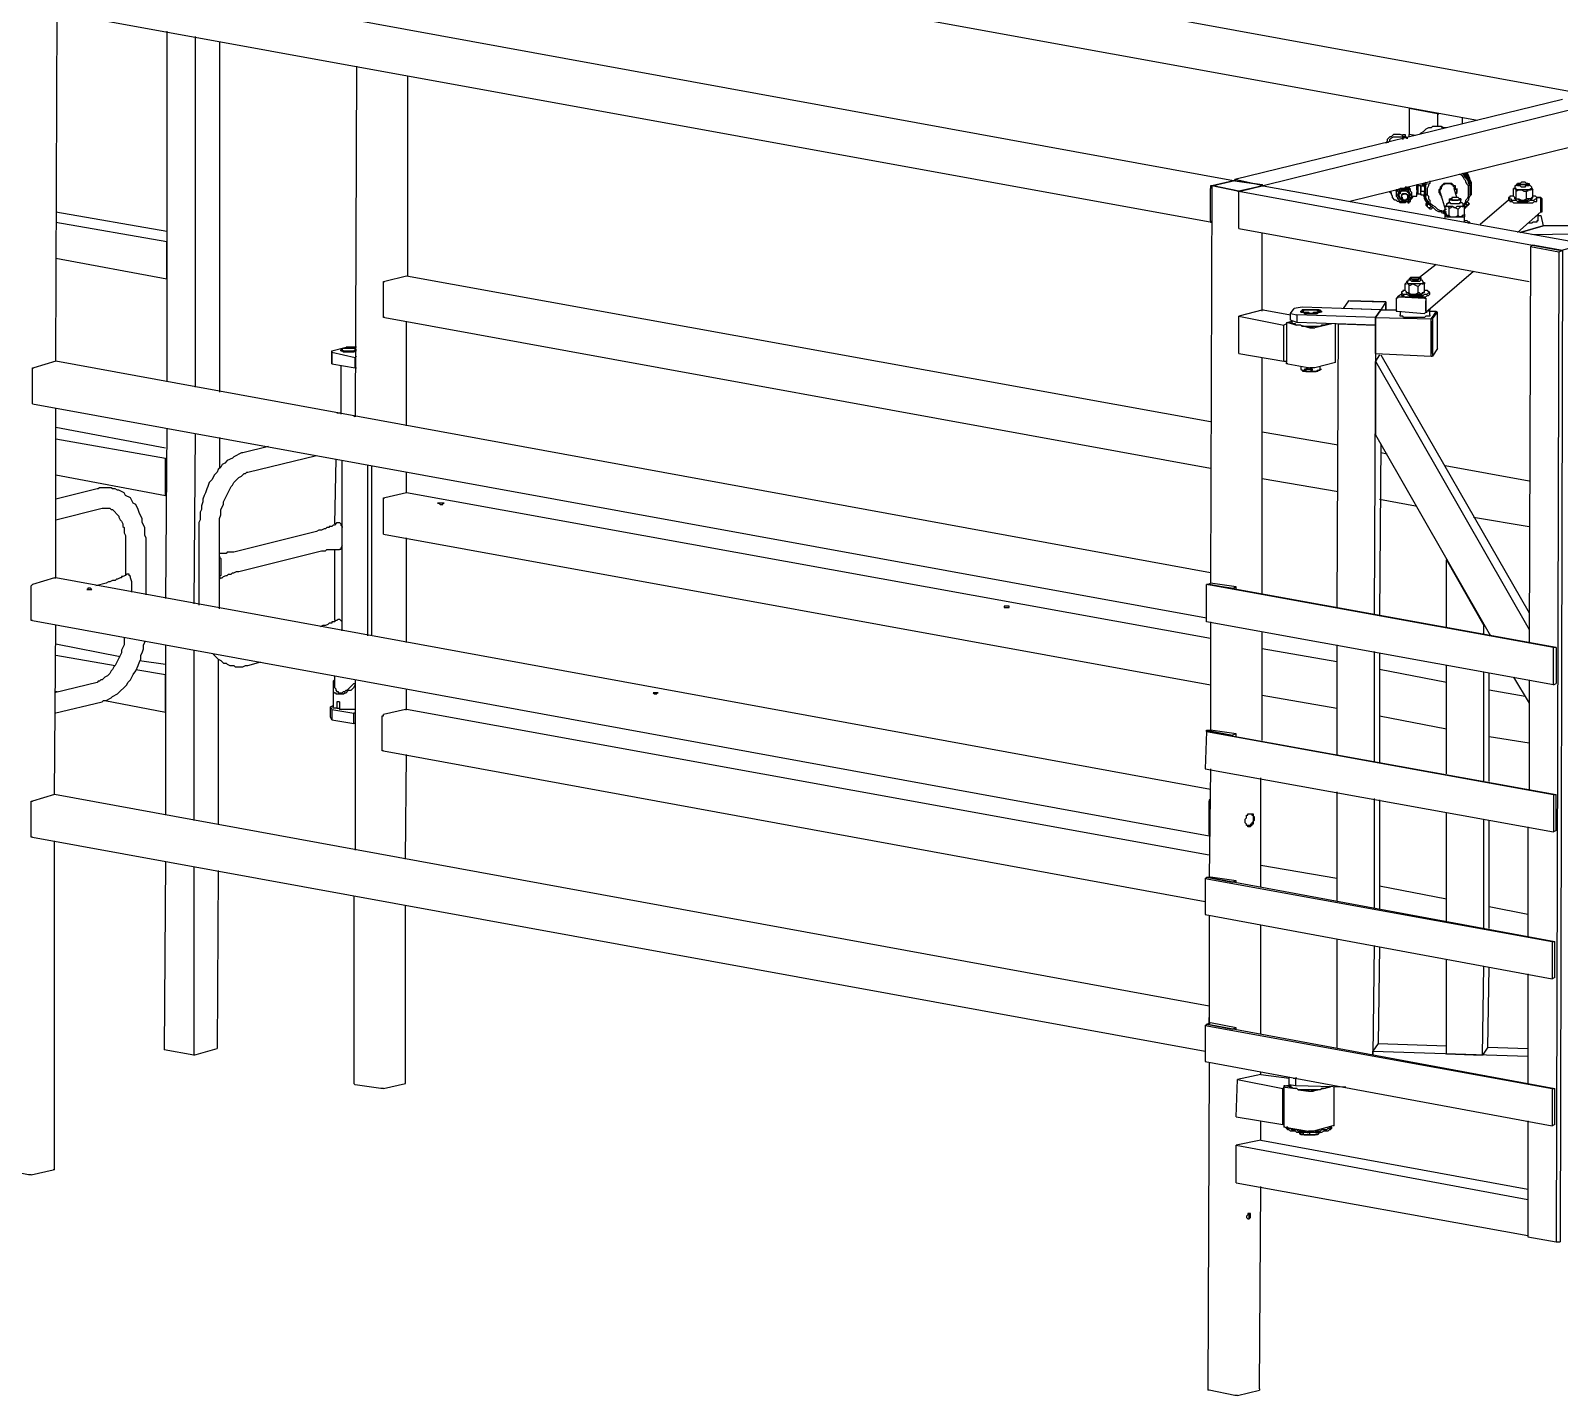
# Model space of a CAD drawing. Extents: x 41 to 1544, y 35 to 1189.
# Drawn here: x 344.3 to 628.7, y 789.4 to 1043.4 of the extents above; entities that cross this region are included whole.
import ezdxf

# ---------------------------------------------------------------- set-up
doc = ezdxf.new("R2010")
doc.units = 0
doc.layers.add('2345-64C-02_Sort_layout', color=7, linetype='CONTINUOUS')

msp = doc.modelspace()

# ---------------------------------------------------------------- linework, layer by layer
at = {"layer": '2345-64C-02_Sort_layout', "color": 7}
for points in [[(633.6, 1031.52), (414.48, 1071.6)], [(410.4, 1063.6801), (613.44, 1026.72)], [(568.08, 1015.44), (349.2, 1055.52)], [(344.88, 1047.6), (564, 1007.76)], [(348.96, 981.84), (349.2, 1046.88)], [(369.6, 1043.28), (369.6, 978)], [(374.88, 1042.3199), (374.88, 977.04)], [(379.44, 1041.36), (379.44, 976.08)], [(404.88, 1036.8), (404.64, 971.52)], [(414.48, 997.68), (414.48, 1034.88)], [(629.28, 1030.5601), (568.32, 1015.68)], [(634.56, 1029.6), (573.6, 1014.48)], [(634.56, 1029.6), (634.56, 1022.64), (589.68, 1011.6)], [(606, 1027.92), (600.72, 1028.88)], [(600.96, 1028.88), (600.72, 1028.88)], [(600.72, 1028.88), (600.72, 1024.08)], [(606, 1027.92), (606, 1025.52)], [(606, 1027.92), (606.24, 1027.92)], [(610.56, 1027.2), (610.56, 1026)], [(599.52, 1023.84), (599.04, 1024.08), (597.84, 1024.08), (597.36, 1023.6), (597.12, 1023.6), (596.64, 1023.12), (596.64, 1022.88), (596.4, 1022.4)], [(599.52, 1023.6), (599.52, 1023.84), (599.52, 1024.08), (600, 1024.08), (600, 1023.84)], [(600.24, 1023.36), (600, 1023.84)], [(600.72, 1023.6), (600.72, 1024.08)], [(601.92, 1023.84), (600.72, 1024.08)], [(601.92, 1023.84), (600.72, 1024.08)], [(606, 1025.52), (605.04, 1025.52), (604.8, 1025.28), (604.32, 1025.28), (603.84, 1025.0399), (603.36, 1024.5599), (602.88, 1024.3199), (602.64, 1024.08)], [(605.76, 1025.52), (605.04, 1025.52), (604.8, 1025.28), (604.32, 1025.28), (603.84, 1025.0399), (603.36, 1024.5599), (602.88, 1024.3199), (602.64, 1024.08)], [(606, 1025.52), (605.04, 1025.52), (604.8, 1025.28), (604.32, 1025.28), (603.84, 1025.0399), (603.36, 1024.5599), (602.88, 1024.3199), (602.64, 1024.08)], [(607.68, 1025.28), (606.96, 1025.28), (606.72, 1025.52), (605.76, 1025.52)], [(607.44, 1025.28), (607.2, 1025.28), (606.72, 1025.52), (606, 1025.52)], [(607.44, 1025.28), (607.2, 1025.28), (606.72, 1025.52), (606, 1025.52)], [(596.64, 1022.64), (596.88, 1022.64), (597.12, 1022.88), (597.12, 1023.12), (597.36, 1023.36), (597.84, 1023.6), (599.52, 1023.6)], [(599.76, 1023.6), (599.52, 1023.36)], [(599.52, 1023.36), (599.52, 1023.6), (599.76, 1023.6)], [(599.52, 1023.12), (599.52, 1023.6)], [(600.24, 1023.36), (600, 1023.6), (599.52, 1023.6)], [(599.52, 1023.36), (599.52, 1023.12)], [(600.24, 1023.36), (599.76, 1023.6)], [(599.76, 1023.6), (600, 1023.6)], [(599.76, 1023.6), (600.24, 1023.6)], [(600.24, 1023.36), (600.24, 1023.6)], [(600.24, 1023.6), (600.24, 1023.36)], [(600.24, 1023.36), (600.48, 1023.36)], [(568.08, 1015.44), (564, 1014.48)], [(568.08, 1015.44), (564, 1014.48)], [(568.32, 1015.44), (564.24, 1014.48)], [(568.56, 1015.44), (568.08, 1015.44)], [(573.6, 1014.48), (568.32, 1015.68)], [(568.32, 1015.44), (568.32, 1015.68)], [(568.32, 1015.44), (573.12, 1014.72)], [(568.56, 1015.44), (573.36, 1014.72)], [(604.56, 1015.44), (604.56, 1014.96), (604.32, 1014.72), (604.32, 1014.48), (604.08, 1014), (604.08, 1012.8), (604.32, 1012.56), (604.32, 1012.08), (604.56, 1011.84), (604.56, 1011.36), (605.04, 1010.88), (605.52, 1010.64), (606, 1010.16), (606.48, 1009.92), (606.72, 1009.92), (607.2, 1009.68)], [(610.8, 1011.12), (611.04, 1011.12), (611.28, 1011.6), (611.28, 1011.84), (611.52, 1012.08), (611.76, 1012.56), (611.76, 1014.48), (611.52, 1014.72), (611.28, 1015.2), (611.28, 1015.44), (611.04, 1015.68), (610.8, 1016.16), (610.56, 1016.4), (610.08, 1016.64)], [(610.56, 1016.88), (610.8, 1016.64), (611.04, 1016.16), (611.52, 1015.68), (611.76, 1015.2), (611.76, 1014.96), (612, 1014.48), (612, 1012.56), (611.76, 1012.32), (611.76, 1011.84), (611.52, 1011.6), (611.28, 1011.12), (611.04, 1010.88), (611.04, 1010.64)], [(610.8, 1016.88), (611.04, 1016.64), (611.28, 1016.16), (611.52, 1015.92), (611.76, 1015.44), (611.76, 1015.2)], [(612, 1014.72), (612, 1014.96), (611.76, 1015.44), (611.76, 1015.68), (611.52, 1016.16), (610.8, 1016.88)], [(611.76, 1015.2), (611.76, 1015.44), (611.52, 1015.68), (611.52, 1016.16), (610.8, 1016.88)], [(612, 1012.8), (612.24, 1013.28), (612.24, 1014.72), (612, 1015.2), (612, 1015.68), (611.76, 1015.92), (611.52, 1016.4), (611.04, 1016.88)], [(611.28, 1016.88), (611.52, 1016.88)], [(611.28, 1016.88), (611.52, 1016.88), (611.76, 1016.4), (611.76, 1016.16), (612.24, 1015.2), (612.24, 1012.8), (612, 1012.56), (611.76, 1012.08)], [(611.52, 1016.88), (611.76, 1017.12)], [(612, 1015.44), (612, 1015.92), (611.76, 1016.4), (611.52, 1016.64), (611.52, 1016.88)], [(611.76, 1015.2), (611.76, 1015.44)], [(612.24, 1015.2), (612, 1015.44)], [(564, 1014.48), (563.76, 940.56)], [(564, 1014.48), (563.76, 1014.48), (563.76, 1014)], [(563.76, 1008), (563.76, 1014)], [(568.8, 1013.52), (564, 1014.48)], [(569.04, 1013.52), (564.24, 1014.48)], [(568.8, 1013.52), (569.28, 1013.52)], [(569.04, 1013.52), (569.04, 1013.52), (573.12, 1014.48), (573.36, 1014.48), (573.12, 1014.48), (573.12, 1014.72)], [(573.6, 1014.48), (569.04, 1013.52)], [(569.04, 1006.56), (569.04, 1013.52), (629.04, 1002.48)], [(569.28, 1013.52), (573.36, 1014.48)], [(573.36, 1014.48), (573.6, 1014.48), (573.36, 1014.72)], [(573.6, 1014.48), (573.84, 1014.48)], [(573.6, 1014.48), (633.6, 1003.68), (629.04, 1002.48)], [(600.24, 1011.6), (600, 1011.36), (599.04, 1011.36), (598.8, 1011.6), (598.56, 1011.6), (598.32, 1011.84), (598.08, 1011.84), (597.6, 1012.32), (597.6, 1012.56), (597.36, 1013.04), (597.36, 1013.28), (597.12, 1013.28), (597.12, 1013.52)], [(597.36, 1013.28), (597.36, 1013.04)], [(598.8, 1014), (598.8, 1013.7599), (598.56, 1013.7599), (598.56, 1013.52), (598.32, 1013.28), (598.32, 1012.56), (598.56, 1012.32), (598.56, 1012.08), (598.8, 1012.08), (598.8, 1011.84), (599.04, 1011.6), (599.76, 1011.6)], [(598.32, 1013.76), (598.56, 1013.76)], [(598.32, 1013.52), (598.32, 1013.76)], [(598.56, 1013.76), (598.32, 1013.7599), (598.32, 1012.8)], [(598.32, 1012.8), (598.32, 1012.56)], [(599.04, 1014), (598.56, 1012.8)], [(599.28, 1013.76), (598.56, 1012.8)], [(600.48, 1011.84), (599.28, 1011.84), (598.56, 1012.8)], [(598.56, 1012.8), (598.8, 1012.8)], [(600.72, 1013.04), (600, 1013.7599), (599.52, 1013.7599), (598.8, 1013.04), (598.8, 1012.56)], [(599.76, 1011.84), (600.24, 1011.84), (600.24, 1012.08), (600.48, 1012.08), (600.48, 1012.32), (600.72, 1012.32), (600.72, 1013.28), (600.48, 1013.28), (600.24, 1013.52), (599.28, 1013.52), (599.04, 1013.28), (599.04, 1013.04), (598.8, 1013.04), (598.8, 1012.32), (599.04, 1012.32), (599.04, 1012.08), (599.28, 1011.84), (599.52, 1011.84), (599.52, 1011.84), (599.76, 1011.84)], [(598.8, 1012.56), (599.04, 1012.56)], [(599.28, 1013.76), (599.04, 1014)], [(600.24, 1014), (599.04, 1014)], [(600.48, 1013.76), (599.28, 1013.76)], [(599.76, 1011.84), (600.24, 1011.84), (600.24, 1012.08), (600.48, 1012.08), (600.48, 1012.8), (600.24, 1012.8), (600.24, 1013.04), (599.52, 1013.04), (599.52, 1012.8), (599.28, 1012.8), (599.28, 1012.08), (599.52, 1012.08), (599.52, 1011.84), (599.76, 1011.84)], [(600.48, 1012.8), (600.24, 1012.8), (600.24, 1013.04), (599.52, 1013.04), (599.28, 1012.8), (599.28, 1012.32)], [(599.52, 1013.04), (599.52, 1013.04), (599.76, 1013.04), (600, 1013.04)], [(599.76, 1011.6), (600.48, 1011.6), (600.72, 1011.84), (600.72, 1012.08), (600.96, 1012.08), (600.96, 1012.32), (601.2, 1012.56), (601.2, 1013.28), (600.96, 1013.52), (600.96, 1013.7599), (600.72, 1013.7599), (600.24, 1014.24), (600, 1014.24)], [(600.48, 1013.76), (600.24, 1014), (600.96, 1012.8), (601.2, 1012.8)], [(600.48, 1014.24), (600.72, 1014.24), (600.72, 1014)], [(600.96, 1013.52), (600.96, 1013.7599), (600.72, 1014), (600.72, 1014.24), (600.48, 1014.24)], [(600.48, 1013.76), (600.96, 1012.8)], [(600.48, 1012.56), (600.48, 1012.8)], [(600.48, 1011.84), (600.96, 1012.8)], [(600.72, 1014), (600.96, 1014)], [(600.72, 1014), (600.96, 1014)], [(600.72, 1013.04), (600.96, 1013.04)], [(601.2, 1013.28), (600.96, 1013.52)], [(600.96, 1011.84), (600.96, 1012.08), (601.2, 1012.08), (601.2, 1012.32), (601.44, 1012.32), (601.44, 1012.56)], [(601.2, 1012.56), (602.16, 1012.56)], [(602.16, 1013.76), (602.16, 1014.72)], [(602.16, 1014.72), (602.4, 1014.72)], [(602.4, 1014.48), (602.16, 1014.48)], [(602.16, 1013.76), (602.16, 1013.28)], [(602.16, 1012.56), (602.16, 1013.28)], [(602.16, 1013.04), (602.4, 1013.04), (602.88, 1013.04)], [(602.88, 1014.48), (602.4, 1014.48)], [(602.4, 1013.04), (602.4, 1014.48)], [(602.88, 1014.48), (603.6, 1014.48), (603.6, 1013.52)], [(602.88, 1014.48), (602.88, 1013.52)], [(602.88, 1013.04), (602.88, 1014.48), (603.12, 1014.48)], [(602.88, 1014.48), (603.12, 1014.48)], [(602.88, 1014.48), (603.6, 1014.48), (603.84, 1014.48)], [(602.88, 1013.52), (603.6, 1013.52)], [(602.88, 1012.8), (602.88, 1013.52)], [(602.88, 1012.8), (603.6, 1012.8), (603.6, 1013.52)], [(602.88, 1013.04), (602.88, 1012.8)], [(603.12, 1014.96), (603.36, 1014.96)], [(603.36, 1014.96), (603.12, 1014.72), (603.12, 1014.48)], [(603.36, 1014.96), (603.36, 1014.72), (603.36, 1014.48)], [(603.36, 1014.48), (603.36, 1014.72), (603.36, 1014.96)], [(605.28, 1010.4), (605.04, 1010.4), (603.84, 1011.6), (603.6, 1012.08), (603.6, 1012.32), (603.36, 1012.8)], [(603.6, 1014.24), (603.6, 1014.72), (603.84, 1015.2)], [(603.84, 1015.2), (603.6, 1014.96), (603.6, 1014.48), (603.6, 1014.24)], [(603.84, 1015.2), (603.6, 1014.96), (603.6, 1014.48), (603.6, 1014.24)], [(603.84, 1013.52), (603.84, 1014.72), (603.6, 1014.48), (603.6, 1014.24)], [(603.84, 1014.24), (603.6, 1014.24)], [(603.6, 1013.04), (603.84, 1013.04)], [(603.84, 1013.04), (603.6, 1013.04)], [(603.6, 1013.04), (603.84, 1013.04), (603.84, 1012.8)], [(603.6, 1013.04), (603.84, 1013.04)], [(603.6, 1012.8), (603.6, 1012.32), (603.84, 1011.84), (604.32, 1011.36), (604.56, 1010.88), (604.8, 1010.88)], [(603.84, 1013.52), (603.84, 1014.72), (604.08, 1014.96), (604.08, 1015.2)], [(603.84, 1014.24), (603.84, 1014.24)], [(607.2, 1009.44), (606.96, 1009.44), (606.72, 1009.68), (606.24, 1009.68), (605.76, 1009.92), (605.28, 1010.4), (604.8, 1010.64), (604.56, 1010.88), (604.32, 1011.36), (604.32, 1011.6), (604.08, 1011.84), (603.84, 1012.32), (603.84, 1013.52)], [(603.84, 1012.56), (603.84, 1013.52)], [(603.84, 1013.04), (603.84, 1012.8)], [(603.84, 1012.8), (603.84, 1012.56)], [(607.92, 1014.96), (607.2, 1014.96), (606.48, 1014.24), (606.48, 1014), (606.24, 1013.7599), (606.24, 1013.28), (606.48, 1013.04), (606.48, 1012.8), (606.72, 1012.56), (606.72, 1012.32)], [(606.48, 1013.04), (606.48, 1013.7599), (606.72, 1014), (606.72, 1014.24), (606.96, 1014.48), (606.96, 1014.72), (607.2, 1014.72), (607.44, 1014.96), (607.92, 1014.96)], [(606.48, 1013.28), (607.44, 1010.16)], [(606.72, 1012.32), (606.72, 1012.56), (606.48, 1012.8), (606.48, 1013.04)], [(609.6, 1013.04), (609.6, 1013.7599), (609.36, 1014), (609.36, 1014.48), (609.12, 1014.48), (608.64, 1014.96), (607.92, 1014.96)], [(607.92, 1014.96), (608.4, 1014.96), (608.64, 1014.72), (608.88, 1014.72), (608.88, 1014.48), (609.12, 1014.24), (609.12, 1014), (609.36, 1014), (609.36, 1013.7599)], [(609.6, 1012.32), (609.12, 1014)], [(609.6, 1014), (609.6, 1013.7599), (609.6, 1013.52), (609.6, 1013.28), (609.36, 1013.04)], [(612, 1014.48), (611.76, 1015.2)], [(611.76, 1014.96), (611.76, 1015.2)], [(620.16, 1012.56), (619.44, 1012.56), (619.44, 1012.32), (619.2, 1012.32), (619.44, 1012.08), (619.68, 1012.08), (619.68, 1011.84), (620.64, 1011.84), (620.88, 1011.6), (622.8, 1011.6), (623.28, 1011.84), (624, 1011.84), (624, 1011.84)], [(620.4, 1014), (620.16, 1014)], [(620.4, 1012.08), (620.4, 1012.32), (620.16, 1012.56), (620.16, 1014)], [(620.4, 1014), (620.4, 1014), (620.16, 1014)], [(620.16, 1014), (620.4, 1014)], [(620.88, 1014.72), (620.64, 1014.72), (620.64, 1014.48), (620.4, 1014.48), (620.4, 1014)], [(623.04, 1013.76), (621.6, 1013.7599), (620.64, 1013.7599), (620.64, 1014), (620.4, 1014), (620.4, 1014)], [(620.64, 1013.52), (620.64, 1013.7599), (620.4, 1014)], [(620.64, 1012.08), (620.64, 1013.52), (621.12, 1013.7599), (621.6, 1013.7599)], [(622.08, 1014.72), (622.56, 1014.72), (622.8, 1014.96), (622.56, 1014.96), (622.32, 1015.2), (621.6, 1015.2), (621.36, 1014.96), (621.12, 1014.96), (621.12, 1014.72), (621.36, 1014.72), (621.6, 1014.72), (621.84, 1014.72), (622.08, 1014.72), (620.88, 1014.72), (620.88, 1014.96)], [(621.12, 1014.96), (620.88, 1014.96)], [(620.88, 1014.96), (620.88, 1014.48)], [(623.04, 1014.48), (622.32, 1014.48), (622.32, 1014.24), (621.6, 1014.24), (621.36, 1014.48), (620.88, 1014.48)], [(621.6, 1013.76), (622.08, 1013.52), (622.56, 1013.52)], [(622.8, 1014.96), (623.04, 1014.96), (623.04, 1014.72), (622.08, 1014.72)], [(623.04, 1013.76), (623.04, 1013.7599), (622.8, 1013.7599), (622.8, 1013.52), (622.56, 1013.52)], [(622.56, 1012.08), (622.56, 1013.52)], [(622.8, 1014.96), (623.04, 1014.96)], [(623.04, 1014.48), (623.04, 1014.96)], [(623.52, 1014), (623.52, 1014.24), (623.04, 1014.72)], [(623.04, 1013.76), (623.28, 1013.7599), (623.28, 1014), (623.52, 1014)], [(623.76, 1013.76), (623.52, 1013.7599), (623.28, 1013.7599), (623.04, 1013.7599)], [(623.52, 1014), (623.52, 1014), (623.76, 1013.7599)], [(623.76, 1012.32), (623.76, 1013.76)], [(624, 1011.84), (624.24, 1012.08), (624.48, 1012.08), (624.48, 1012.32), (624.24, 1012.56), (623.76, 1012.56)], [(348.96, 1009.68), (369.6, 1006.08)], [(599.28, 1012.32), (599.52, 1012.32)], [(600.24, 1011.6), (600.48, 1011.6), (600.48, 1011.36), (600.72, 1011.36), (600.72, 1011.6), (600.96, 1011.6), (600.96, 1011.84)], [(604.08, 1011.6), (603.84, 1011.12)], [(603.84, 1011.12), (604.08, 1011.12)], [(603.84, 1011.12), (603.84, 1011.12), (603.84, 1010.88)], [(603.84, 1011.12), (604.08, 1011.12)], [(603.84, 1011.12), (603.84, 1010.88)], [(603.84, 1010.88), (603.84, 1010.88), (604.08, 1010.88)], [(603.84, 1010.88), (604.08, 1010.64)], [(604.32, 1011.12), (604.08, 1011.6)], [(604.08, 1011.6), (604.32, 1011.6)], [(604.32, 1011.12), (604.08, 1010.88)], [(604.08, 1010.88), (604.08, 1010.64)], [(604.08, 1010.64), (604.32, 1010.4), (604.56, 1010.4)], [(604.56, 1010.16), (604.56, 1010.4), (604.32, 1010.4), (604.08, 1010.64)], [(604.8, 1010.64), (604.32, 1011.12)], [(604.8, 1010.64), (604.56, 1010.4)], [(604.56, 1010.16), (604.56, 1010.4)], [(605.04, 1010.4), (604.8, 1010.16), (604.56, 1010.16)], [(604.8, 1010.64), (605.04, 1010.64)], [(607.2, 1009.68), (607.2, 1009.92), (607.44, 1010.16), (607.44, 1010.4)], [(607.2, 1009.44), (607.44, 1009.68), (607.44, 1009.92)], [(607.2, 1009.68), (607.2, 1009.44), (607.44, 1009.2)], [(607.68, 1010.88), (607.44, 1010.64)], [(607.68, 1010.64), (607.68, 1010.88), (607.44, 1010.64)], [(607.68, 1008.96), (607.68, 1009.2), (607.44, 1009.44), (607.44, 1010.64)], [(607.44, 1010.64), (607.68, 1010.64)], [(607.44, 1010.16), (607.68, 1010.16)], [(607.44, 1010.16), (607.68, 1010.16)], [(607.44, 1009.68), (607.44, 1009.92), (607.44, 1010.16)], [(607.68, 1008.72), (607.44, 1009.68), (607.68, 1009.68)], [(607.44, 1008.48), (607.44, 1009.68)], [(608.16, 1011.36), (607.92, 1011.36), (607.92, 1011.12), (607.68, 1011.12), (607.68, 1010.88)], [(610.56, 1010.64), (609.6, 1010.64), (609.36, 1010.4), (609.12, 1010.4), (608.88, 1010.64), (607.68, 1010.64), (607.68, 1010.88)], [(608.16, 1010.4), (607.92, 1010.64), (607.68, 1010.64)], [(608.16, 1012.08), (608.16, 1011.36)], [(608.16, 1012.08), (608.4, 1012.08)], [(610.32, 1012.08), (610.32, 1011.84), (608.4, 1011.84), (608.16, 1012.08)], [(610.32, 1011.36), (610.08, 1011.36), (610.08, 1011.12), (608.4, 1011.12), (608.4, 1011.36), (608.16, 1011.36)], [(608.16, 1008.96), (608.16, 1010.4), (608.4, 1010.4), (608.88, 1010.64)], [(608.4, 1012.08), (608.64, 1012.08), (608.64, 1011.84), (609.84, 1011.84), (610.08, 1012.08), (609.84, 1012.32), (608.64, 1012.32), (608.64, 1012.08), (608.4, 1012.08)], [(608.4, 1012.08), (608.64, 1012.08)], [(608.88, 1010.64), (609.36, 1010.4), (609.84, 1010.16)], [(610.56, 1010.64), (610.56, 1010.64), (610.32, 1010.64), (610.08, 1010.4), (609.84, 1010.16)], [(609.84, 1008.96), (609.84, 1010.16)], [(610.32, 1012.08), (610.08, 1012.08)], [(610.32, 1011.36), (610.32, 1012.08)], [(610.8, 1010.88), (610.8, 1011.12), (610.56, 1011.36), (610.32, 1011.36)], [(610.56, 1010.64), (610.8, 1010.64), (610.8, 1010.88)], [(611.04, 1010.64), (610.8, 1010.64), (610.56, 1010.64)], [(610.8, 1010.88), (611.04, 1010.64)], [(611.28, 1010.64), (611.28, 1010.64), (611.04, 1010.4)], [(611.04, 1010.4), (611.28, 1010.4), (611.28, 1010.64)], [(611.04, 1009.2), (611.04, 1010.64)], [(611.28, 1011.12), (611.52, 1010.88)], [(611.52, 1010.88), (611.52, 1010.88), (611.28, 1010.64), (611.52, 1010.64), (611.52, 1010.88), (611.76, 1010.88), (611.76, 1011.12)], [(611.52, 1011.6), (611.76, 1011.36), (611.76, 1011.12)], [(611.76, 1011.12), (611.52, 1010.88)], [(611.76, 1011.12), (612, 1011.12)], [(619.2, 1011.84), (613.92, 1007.28)], [(619.2, 1012.32), (619.2, 1011.84)], [(619.2, 1011.84), (619.44, 1011.84), (619.44, 1011.6), (619.92, 1011.6), (620.16, 1011.36), (623.76, 1011.36), (624, 1011.6)], [(620.64, 1012.08), (620.64, 1012.08), (620.4, 1012.08), (620.88, 1012.08), (621.12, 1011.84), (621.6, 1011.84)], [(620.4, 1012.08), (620.64, 1012.08)], [(620.64, 1012.08), (621.12, 1012.08), (621.6, 1011.84)], [(620.88, 1005.84), (625.2, 1009.68)], [(621.6, 1011.84), (622.08, 1011.84), (622.56, 1012.08)], [(621.6, 1011.84), (622.8, 1011.84), (623.04, 1012.08)], [(623.76, 1012.32), (623.52, 1012.32), (623.28, 1012.08), (623.04, 1012.08), (623.04, 1012.08), (622.8, 1012.08), (622.56, 1012.08)], [(623.04, 1012.08), (623.28, 1012.08), (623.52, 1012.08)], [(623.52, 1012.08), (623.76, 1012.32)], [(624, 1011.6), (624.48, 1011.6), (624.48, 1011.84)], [(625.2, 1012.32), (624.48, 1012.32)], [(624.48, 1011.84), (624.48, 1012.32)], [(624.48, 1012.32), (624.96, 1012.32)], [(624.48, 1012.32), (624.96, 1012.32)], [(624.96, 1012.32), (625.2, 1012.32), (625.2, 1011.84)], [(625.2, 1012.08), (625.2, 1012.32), (624.96, 1012.32)], [(625.44, 1012.08), (625.2, 1012.32)], [(625.2, 1009.92), (625.2, 1012.08)], [(625.2, 1009.92), (625.2, 1011.84)], [(625.2, 1009.68), (625.44, 1009.68), (625.44, 1009.92)], [(625.2, 1009.92), (625.2, 1009.68)], [(625.2, 1009.68), (625.2, 1009.92)], [(625.2, 1009.68), (625.44, 1009.68)], [(625.44, 1009.92), (625.44, 1012.08)], [(348.96, 1007.76), (369.6, 1004.16)], [(563.76, 1008), (563.76, 1007.7599), (564, 1007.7599)], [(608.16, 1008.96), (607.92, 1008.96), (607.68, 1008.96), (607.92, 1008.96), (608.16, 1008.72), (608.88, 1008.72)], [(607.68, 1008.96), (607.92, 1008.96)], [(607.68, 1008.72), (607.92, 1008.72)], [(607.92, 1008.72), (610.8, 1008.72)], [(608.16, 1008.96), (608.4, 1008.72), (608.88, 1008.72)], [(608.88, 1008.72), (609.36, 1008.72), (609.84, 1008.96)], [(608.88, 1008.72), (610.56, 1008.72)], [(611.04, 1009.2), (610.8, 1008.96), (610.56, 1008.96), (610.56, 1008.72), (610.32, 1008.72), (610.08, 1008.72), (609.84, 1008.96)], [(610.56, 1008.72), (610.56, 1008.96), (610.8, 1008.96)], [(610.8, 1008.96), (611.04, 1009.2)], [(610.8, 1008.72), (611.04, 1008.72)], [(611.04, 1009.2), (611.04, 1008.72)], [(611.04, 1007.76), (611.04, 1008.72)], [(611.76, 1007.52), (612, 1007.7599), (611.76, 1007.7599), (611.52, 1008), (611.04, 1008)], [(612, 1007.52), (612, 1007.76)], [(621.36, 1005.84), (625.68, 1007.04), (621.36, 1005.84)], [(624.72, 1008), (624.48, 1008), (624.48, 1007.7599), (623.76, 1007.7599), (623.52, 1007.52), (622.8, 1007.52)], [(624.72, 1008.96), (624.48, 1008.96), (624.24, 1008.72)], [(624.72, 1008), (624.72, 1009.2)], [(624.72, 1009.2), (624.72, 1009.2), (624.72, 1008.96)], [(624.72, 1008.96), (624.96, 1008.96)], [(624.72, 1008.96), (624.96, 1008.96)], [(624.72, 1008.96), (624.96, 1008.96)], [(624.72, 1008.96), (625.2, 1008.96), (625.68, 1007.04)], [(638.4, 1007.04), (625.68, 1007.04)], [(369.6, 997.2), (369.6, 1004.16)], [(569.04, 1006.56), (623.04, 996.72)], [(573.36, 991.2), (573.36, 1005.84)], [(638.88, 1005.6), (623.52, 1005.36)], [(623.28, 1003.2), (623.04, 929.52)], [(623.76, 1003.44), (623.28, 1003.2)], [(623.28, 1003.2), (628.56, 1002.24)], [(629.28, 1002.48), (623.76, 1003.44)], [(628.56, 1002.24), (628.08, 817.92)], [(628.56, 1002.24), (629.28, 1002.48), (628.8, 817.92)], [(348.96, 1001.04), (369.6, 997.2)], [(605.76, 999.84), (602.64, 997.44)], [(603.84, 990.96), (612.72, 998.64)], [(409.92, 996.48), (409.92, 996.72), (410.16, 996.72)], [(409.92, 990.24), (409.92, 996.48)], [(414.24, 997.68), (410.16, 996.72)], [(563.76, 970.56), (414.24, 997.68)], [(600.24, 996.48), (600, 996.24)], [(600.48, 996.48), (600.24, 996.48), (600, 996.24)], [(600.24, 994.56), (600.24, 994.8), (600, 995.04), (600, 996.24)], [(600, 996.24), (600.24, 996.24)], [(600.72, 997.2), (600.72, 996.96), (600.48, 996.96), (600.48, 996.72), (600.24, 996.72), (600.24, 996.48)], [(603.12, 996.24), (601.44, 996.24), (600.48, 996.24), (600.48, 996.48), (600.24, 996.48)], [(600.72, 996), (600.48, 996.24), (600.48, 996.48)], [(602.88, 997.2), (602.4, 997.2), (602.4, 996.96), (601.44, 996.96), (601.2, 997.2), (600.72, 997.2), (600.96, 997.44)], [(600.72, 997.2), (600.72, 996.96)], [(602.88, 996.96), (602.64, 996.72), (601.2, 996.72), (600.96, 996.96), (600.72, 996.96)], [(600.72, 994.56), (600.72, 996), (600.96, 996), (601.44, 996.24)], [(600.96, 997.44), (601.2, 997.44)], [(602.64, 997.44), (600.96, 997.44), (600.96, 997.2), (602.4, 997.2), (602.64, 997.2), (602.64, 997.2), (602.64, 997.44)], [(601.44, 996.24), (601.92, 996), (602.4, 995.7599)], [(603.12, 996.24), (602.88, 996.24), (602.64, 996), (602.4, 995.7599)], [(602.4, 994.56), (602.4, 995.76)], [(602.88, 997.44), (602.64, 997.44)], [(602.88, 997.44), (602.88, 997.2)], [(602.88, 996.96), (602.88, 997.2)], [(603.36, 996.48), (603.36, 996.72), (603.12, 996.96), (602.88, 996.96), (602.88, 997.2)], [(603.12, 996.24), (603.36, 996.24), (603.36, 996.48)], [(603.6, 996.24), (603.36, 996.24), (603.12, 996.24)], [(603.36, 996.48), (603.6, 996.48), (603.6, 996.24)], [(603.6, 994.8), (603.6, 996.24)], [(589.44, 993.12), (588.48, 991.68)], [(596.4, 992.88), (589.44, 993.12)], [(589.68, 993.12), (595.92, 992.88)], [(589.68, 993.12), (589.92, 993.12)], [(589.92, 993.12), (596.16, 992.88)], [(596.4, 992.88), (595.44, 991.44)], [(596.4, 992.88), (596.4, 991.44)], [(596.4, 991.44), (596.4, 992.64), (596.4, 992.64)], [(596.4, 991.44), (596.4, 992.64)], [(598.56, 993.84), (598.56, 993.6), (598.32, 993.6), (598.32, 991.44)], [(599.28, 994.32), (598.56, 993.84)], [(598.56, 993.84), (598.8, 993.84)], [(598.56, 993.84), (598.8, 993.84)], [(598.56, 993.84), (598.56, 993.84), (598.8, 993.84)], [(598.8, 993.84), (603.6, 993.6)], [(603.6, 993.6), (598.8, 993.84)], [(600, 995.04), (599.52, 995.04), (599.52, 994.8), (599.28, 994.8), (599.28, 994.56), (599.52, 994.32), (600.24, 994.32), (600.72, 994.08), (603.36, 994.08), (603.6, 994.32), (603.84, 994.32), (603.84, 994.32)], [(599.28, 994.56), (599.28, 994.32)], [(599.28, 994.32), (599.28, 994.08), (599.76, 994.08), (599.76, 993.84), (603.84, 993.84)], [(600.72, 994.56), (600.48, 994.56), (600.24, 994.56), (600.48, 994.56), (600.72, 994.32), (601.44, 994.32)], [(600.24, 994.56), (600.48, 994.56)], [(600.72, 994.56), (600.96, 994.32), (601.44, 994.32)], [(601.44, 994.32), (601.92, 994.32), (602.4, 994.56)], [(601.44, 994.32), (603.12, 994.32)], [(603.6, 994.8), (603.36, 994.56), (603.12, 994.56), (603.12, 994.32), (602.88, 994.32), (602.64, 994.56), (602.4, 994.56)], [(603.12, 994.32), (603.12, 994.56), (603.36, 994.56)], [(603.36, 994.56), (603.6, 994.8)], [(603.84, 994.32), (604.08, 994.32), (604.32, 994.56), (604.56, 994.56), (604.08, 995.04), (603.6, 995.04)], [(603.6, 993.6), (603.84, 993.6), (603.84, 993.36), (603.84, 991.2)], [(603.84, 993.84), (604.08, 994.08), (604.32, 994.08), (604.56, 994.32)], [(603.84, 991.2), (603.84, 993.12)], [(604.56, 994.32), (604.56, 994.56)], [(410.16, 990), (409.92, 990), (409.92, 990.24)], [(410.16, 990), (563.76, 961.92)], [(573.6, 991.44), (569.04, 990.24)], [(569.04, 983.28), (569.04, 990.24), (577.44, 988.56)], [(573.6, 991.44), (578.64, 990.48)], [(578.64, 990.72), (579.36, 991.68)], [(578.64, 990.72), (579.84, 990.48)], [(578.64, 989.52), (578.64, 990.72)], [(580.8, 991.92), (579.36, 991.68)], [(579.84, 990.48), (579.84, 989.04)], [(594.48, 990), (579.84, 990.48)], [(594.48, 990), (594.48, 988.56), (579.84, 989.04)], [(582.24, 990.72), (581.28, 990.72), (581.04, 990.96), (580.56, 990.96), (580.56, 991.2), (580.8, 991.2), (580.8, 991.44), (583.92, 991.44), (584.16, 991.44), (584.16, 991.2), (584.4, 991.2), (584.4, 990.96), (583.92, 990.96), (583.68, 990.72), (582.24, 990.72)], [(584.16, 991.2), (584.4, 991.2), (584.16, 991.2), (583.92, 991.44), (580.8, 991.44), (580.8, 991.2), (580.56, 991.2), (580.56, 990.96), (581.04, 990.96), (581.28, 990.96), (581.28, 990.72), (583.68, 990.72), (583.92, 990.96), (584.16, 990.96), (584.16, 991.2)], [(580.56, 991.2), (580.56, 990.96)], [(595.44, 991.44), (580.8, 991.92)], [(583.92, 991.2), (583.68, 991.2), (583.68, 991.44), (581.28, 991.44), (581.04, 991.2), (581.04, 990.96), (582, 990.96), (582.24, 990.72), (582.96, 990.72), (582.96, 990.96), (583.92, 990.96), (583.92, 991.2)], [(584.4, 990.96), (584.4, 991.2)], [(595.44, 991.44), (588.48, 991.68)], [(594.48, 990), (595.44, 991.44)], [(595.44, 991.44), (594.48, 990)], [(594.48, 983.28), (594.48, 990), (604.8, 989.76)], [(595.44, 991.44), (598.32, 991.44)], [(598.32, 991.44), (598.32, 991.2), (598.56, 991.2)], [(598.56, 991.2), (603.6, 990.72)], [(599.04, 990.96), (599.04, 990.48)], [(604.56, 990.48), (604.56, 990.24), (603.84, 990.24), (603.6, 990), (599.76, 990), (599.52, 990.24), (599.04, 990.24), (599.04, 990.48)], [(603.6, 990.72), (603.84, 990.96)], [(603.84, 991.2), (603.84, 990.96)], [(603.84, 990.96), (604.08, 990.96)], [(603.84, 990.96), (604.08, 990.96)], [(604.56, 991.44), (604.32, 991.2), (604.08, 991.2)], [(604.56, 991.68), (604.56, 991.44)], [(604.56, 990.48), (604.56, 991.44)], [(604.56, 991.2), (605.76, 991.2), (604.8, 989.76)], [(604.8, 989.76), (605.76, 990.96)], [(604.8, 982.8), (604.8, 989.76)], [(604.8, 989.28), (604.8, 989.7599)], [(605.04, 989.76), (606, 990.96)], [(605.04, 989.76), (605.04, 989.28)], [(605.76, 991.2), (605.76, 990.96)], [(606, 990.96), (605.76, 990.96)], [(605.76, 990.96), (605.76, 990.96)], [(606, 990.72), (606, 990.96)], [(606, 984.72), (606, 990.72)], [(414.24, 969.84), (414.24, 989.28)], [(577.92, 988.8), (577.44, 988.56)], [(577.44, 981.84), (577.44, 988.56)], [(577.92, 989.04), (578.88, 989.28)], [(577.92, 989.04), (577.92, 981.6)], [(577.92, 989.04), (578.16, 989.04)], [(578.16, 989.04), (579.84, 988.56)], [(578.4, 989.04), (578.88, 989.28)], [(578.4, 989.04), (578.4, 989.04), (579.12, 988.8)], [(579.84, 989.04), (578.64, 989.52)], [(578.88, 989.28), (578.88, 989.04)], [(585.84, 988.8), (585.36, 988.8), (585.12, 988.56), (584.4, 988.56), (584.16, 988.32), (580.8, 988.32), (580.56, 988.56), (579.6, 988.56), (579.6, 988.8), (579.12, 988.8), (578.88, 989.04), (578.88, 989.04), (578.88, 989.04)], [(580.56, 988.56), (582.24, 988.08)], [(582, 988.32), (582.72, 988.32)], [(582.24, 988.08), (583.2, 988.08)], [(582.72, 988.32), (582.96, 988.32)], [(583.44, 988.32), (582.96, 988.32)], [(586.32, 988.8), (583.2, 988.08)], [(587.04, 981.6), (587.04, 988.8)], [(587.52, 988.8), (587.28, 936)], [(587.52, 988.8), (594.48, 988.56), (594.24, 934.8)], [(604.8, 989.28), (604.8, 983.28)], [(605.04, 989.28), (605.04, 983.28)], [(400.32, 983.76), (402.96, 984.48)], [(404.16, 984.24), (402.24, 984.24), (402.24, 984), (402.48, 983.7599), (404.4, 983.7599), (404.64, 984), (404.64, 984.24), (404.16, 984.24)], [(404.88, 984.48), (402.96, 984.48)], [(606, 984.24), (605.04, 982.8)], [(606, 984.24), (606, 984.72)], [(348.96, 981.84), (344.88, 980.64)], [(563.76, 942.48), (348.96, 981.84)], [(348.96, 981.84), (348.96, 981.84)], [(400.32, 983.76), (400.32, 983.52)], [(400.32, 981.84), (400.32, 983.76)], [(400.32, 983.52), (404.64, 982.56)], [(400.32, 983.52), (400.32, 981.36)], [(400.32, 981.36), (400.32, 981.84)], [(400.32, 981.36), (404.64, 980.64)], [(402.24, 984), (402, 984)], [(404.88, 983.76), (404.64, 983.7599), (404.4, 983.52), (402.48, 983.52), (402.24, 983.7599), (402, 983.7599), (402, 984), (402.24, 984)], [(404.88, 983.76), (404.64, 983.7599), (404.4, 983.52), (402.72, 983.52), (402.48, 983.7599), (402, 983.7599), (402, 984)], [(402, 983.76), (402.24, 983.76)], [(404.88, 984), (404.64, 984)], [(404.64, 984), (404.88, 984)], [(404.88, 982.8), (404.64, 982.56)], [(404.64, 980.64), (404.64, 982.56)], [(569.04, 983.28), (577.44, 981.84)], [(573.36, 938.64), (573.36, 982.56)], [(577.44, 981.84), (577.92, 981.84)], [(578.16, 981.36), (577.92, 981.36), (577.92, 981.6)], [(578.16, 981.36), (582.24, 980.64)], [(587.04, 981.6), (583.2, 980.64)], [(594.48, 983.28), (604.8, 982.8)], [(595.2, 983.04), (594.48, 981.84)], [(594.48, 981.84), (594.48, 968.16)], [(594.48, 981.84), (623.04, 931.92)], [(595.44, 983.04), (623.04, 935.04)], [(604.8, 982.8), (604.8, 983.28)], [(604.8, 982.8), (605.04, 982.8)], [(604.8, 982.8), (605.04, 982.8)], [(605.04, 983.28), (605.04, 982.8)], [(344.64, 980.4), (344.64, 980.64), (344.88, 980.64)], [(344.64, 974.16), (344.64, 980.4)], [(402, 981.12), (402, 972)], [(404.64, 980.64), (404.88, 980.64)], [(580.56, 980.88), (580.56, 980.4), (580.8, 980.16)], [(580.56, 980.4), (580.8, 980.16), (581.28, 980.16), (581.52, 979.92)], [(584.16, 980.16), (583.92, 980.16), (583.68, 979.92), (581.04, 979.92), (580.8, 980.16)], [(581.76, 980.64), (581.52, 980.4), (581.28, 980.4), (581.28, 980.16), (581.52, 980.16), (581.52, 979.92), (582.48, 979.92), (582.48, 980.16), (582.72, 980.16), (582.72, 980.4), (582.48, 980.4), (582.48, 980.64), (582.48, 980.64)], [(581.76, 980.64), (581.52, 980.4), (582.48, 980.4), (582.24, 980.64)], [(582, 980.64), (581.76, 980.64)], [(581.76, 980.64), (582, 980.64)], [(582, 980.64), (581.76, 980.64)], [(582, 980.64), (582, 980.64)], [(582.24, 980.64), (582.24, 980.4)], [(583.2, 980.64), (582.24, 980.64)], [(582.24, 980.64), (582.24, 980.64)], [(582.24, 979.92), (583.44, 979.92), (583.68, 980.16), (584.16, 980.16), (584.16, 980.4)], [(582.48, 980.64), (582.48, 980.64)], [(584.16, 980.4), (584.16, 980.88)], [(584.16, 980.16), (584.16, 980.4)], [(584.16, 980.4), (584.4, 980.4)], [(344.64, 973.92), (344.64, 974.16)], [(344.64, 973.92), (563.04, 934.08)], [(348.96, 941.52), (348.96, 973.2)], [(401.28, 972.24), (401.52, 972.24), (401.76, 972.24), (402, 972.24)], [(404.64, 971.76), (404.64, 971.7599), (404.4, 971.52)], [(348.96, 969.6), (369.36, 965.76)], [(348.96, 967.44), (369.36, 963.84)], [(369.6, 969.36), (369.36, 937.68)], [(374.88, 968.4), (374.64, 936.72)], [(379.44, 967.68), (379.44, 961.92)], [(587.52, 966.24), (573.36, 968.64)], [(594.48, 968.16), (615.84, 930.72)], [(383.76, 964.8), (383.52, 964.8), (382.08, 964.08), (381.84, 963.84), (380.88, 963.36), (380.4, 962.88), (379.92, 962.64), (379.68, 962.16), (379.2, 961.68), (378.96, 961.2), (378.48, 960.72), (378, 959.7599), (377.52, 959.28), (377.28, 958.56), (377.04, 958.08), (376.8, 957.36), (376.56, 956.88), (376.32, 956.16), (376.32, 955.68), (376.08, 954.96), (376.08, 954.24), (375.84, 953.7599), (375.84, 952.32), (375.6, 951.84), (375.6, 951.36)], [(388.56, 966), (383.76, 964.8)], [(384.72, 961.2), (397.44, 964.32)], [(595.44, 966.48), (595.2, 934.56)], [(596.64, 964.56), (595.44, 964.8)], [(369.36, 956.88), (369.36, 963.84)], [(401.04, 963.6), (400.8, 951.6)], [(402.24, 931.68), (402.24, 963.36)], [(407.04, 930.72), (407.04, 962.4)], [(407.76, 930.72), (407.76, 962.4)], [(623.04, 959.52), (607.44, 962.4)], [(348.96, 960.72), (369.36, 956.88)], [(379.44, 951.36), (379.44, 952.56), (379.68, 953.28), (379.68, 954.24), (380.16, 955.2), (380.16, 955.68), (381.6, 958.56), (381.84, 958.8), (382.08, 959.28), (383.04, 960.24), (383.52, 960.48), (384, 960.96), (384.24, 960.96), (384.48, 961.2), (384.72, 961.2)], [(414.24, 957.36), (414.24, 961.2)], [(573.36, 960), (587.52, 957.6)], [(356.64, 958.08), (348.96, 956.16)], [(359.28, 958.32), (357.12, 958.32), (356.88, 958.08), (356.64, 958.08)], [(365.76, 948), (365.76, 948.96), (365.52, 949.44), (365.52, 950.88), (365.04, 951.84), (365.04, 952.56), (364.56, 953.52), (364.32, 954.24), (363.84, 955.2), (363.36, 955.44), (362.88, 956.4), (361.92, 956.88), (361.68, 957.36), (360.72, 957.84), (360.48, 957.84), (360, 958.08), (359.52, 958.08), (359.28, 958.32)], [(409.92, 956.16), (409.92, 956.4), (410.16, 956.4)], [(409.92, 949.92), (409.92, 956.16)], [(414.24, 957.36), (410.16, 956.4)], [(563.76, 930.24), (414.24, 957.36)], [(595.2, 956.16), (601.92, 954.96)], [(348.96, 952.32), (357.6, 954.48)], [(357.6, 954.48), (358.56, 954.48)], [(358.56, 954.48), (359.04, 954.48), (359.28, 954.24), (359.52, 954.24), (360.72, 953.04), (360.72, 952.8), (360.96, 952.32), (361.2, 952.08), (361.44, 951.6), (361.44, 951.12), (361.68, 950.88), (361.68, 949.92), (361.92, 949.44), (361.92, 948)], [(420.96, 955.44), (421.2, 955.44), (420, 955.44), (420.24, 955.44), (420.48, 955.2), (420.96, 955.2), (420.96, 955.44)], [(612.72, 952.8), (623.04, 951.12)], [(375.6, 951.36), (375.6, 936.48)], [(379.44, 935.76), (379.44, 951.36)], [(397.44, 950.16), (382.08, 946.32)], [(401.28, 951.84), (400.8, 951.36), (400.56, 951.36), (400.32, 951.12), (399.84, 951.12), (399.84, 950.88), (399.36, 950.88), (399.12, 950.64), (398.88, 950.64), (398.4, 950.4), (397.92, 950.4), (397.44, 950.16)], [(401.28, 951.84), (401.76, 951.84), (402, 951.6), (402, 951.36), (402.24, 951.12), (402.24, 950.88)], [(409.92, 949.68), (409.92, 949.92)], [(361.92, 948), (361.92, 942)], [(365.76, 938.4), (365.76, 948)], [(402.24, 947.52), (402, 947.04), (402, 946.8), (401.76, 946.8)], [(409.92, 949.68), (563.76, 921.6)], [(414.24, 929.52), (414.24, 948.96)], [(382.08, 946.32), (380.88, 946.32), (380.64, 946.08), (379.44, 946.08)], [(379.44, 945.6), (379.44, 945.36), (379.68, 945.12), (379.68, 942), (379.44, 941.7599), (379.44, 941.52)], [(383.04, 942.72), (398.4, 946.56)], [(398.4, 946.56), (399.12, 946.56), (399.36, 946.8), (401.76, 946.8)], [(400.8, 946.8), (400.8, 933.6)], [(607.68, 932.4), (607.68, 944.88), (614.64, 932.64)], [(607.68, 944.88), (607.92, 944.88)], [(348.72, 941.52), (344.64, 940.32)], [(348.72, 941.52), (348.96, 941.52)], [(563.76, 902.16), (348.96, 941.52)], [(362.16, 942.24), (361.92, 942), (361.44, 941.7599), (361.2, 941.7599), (361.2, 941.52), (360.96, 941.52), (360.48, 941.28), (360.24, 941.28), (360, 941.04), (359.52, 941.04), (359.04, 940.8), (358.8, 940.8), (358.32, 940.56)], [(363.12, 938.88), (363.12, 940.8), (362.88, 941.52), (362.88, 941.7599), (362.64, 942), (362.64, 942.24), (362.16, 942.24)], [(379.44, 941.28), (379.68, 941.52), (379.92, 941.52), (380.16, 941.7599), (380.64, 942), (380.88, 942), (381.12, 942.24), (381.6, 942.24), (381.84, 942.48), (382.08, 942.48), (382.56, 942.72), (383.04, 942.72)], [(344.4, 940.08), (344.64, 940.32)], [(344.4, 933.84), (344.4, 940.08)], [(355.68, 939.36), (355.44, 939.6), (354.96, 939.6), (354.96, 939.36), (354.72, 939.36), (355.68, 939.36)], [(358.32, 940.56), (356.4, 940.08)], [(627.6, 928.56), (563.04, 940.32)], [(627.6, 921.6), (563.04, 933.36), (563.04, 940.32)], [(563.52, 940.32), (563.04, 940.32)], [(563.28, 940.32), (563.76, 940.56)], [(563.28, 940.32), (568.08, 939.6)], [(563.28, 940.32), (563.52, 940.32)], [(628.08, 928.56), (563.52, 940.32)], [(568.56, 939.84), (563.76, 940.56)], [(568.56, 939.84), (568.08, 939.6)], [(568.56, 939.36), (568.56, 939.84)], [(526.32, 936), (526.32, 936.24), (525.36, 936.24), (525.36, 936), (526.32, 936)], [(344.64, 933.6), (344.4, 933.6), (344.4, 933.84)], [(344.64, 933.6), (563.52, 893.52)], [(348.72, 901.2), (348.96, 932.88)], [(401.52, 933.84), (401.28, 933.6), (401.04, 933.6), (400.8, 933.36), (400.32, 933.36), (400.32, 933.12), (399.84, 933.12), (399.6, 932.88), (399.12, 932.64), (398.64, 932.64), (398.16, 932.4)], [(401.52, 933.84), (401.76, 933.84), (402.24, 933.36)], [(563.76, 933.36), (563.76, 913.2)], [(361.68, 930.48), (361.68, 929.04), (361.2, 928.08), (361.2, 927.6), (360, 925.2), (359.76, 924.96), (359.52, 924.48), (359.28, 924.24), (359.04, 923.76), (358.56, 923.28), (358.08, 923.04), (357.6, 922.56), (357.36, 922.56), (357.12, 922.32), (356.88, 922.32), (356.64, 922.08)], [(573.36, 911.28), (573.36, 931.44)], [(614.64, 930.96), (614.64, 932.64)], [(614.64, 932.64), (614.88, 932.64)], [(615.6, 930.96), (615.84, 930.96)], [(348.96, 929.28), (360.96, 926.88)], [(357.6, 918.48), (357.84, 918.72), (358.32, 918.72), (359.28, 919.2), (359.52, 919.44), (360.48, 919.92), (362.16, 921.6), (362.4, 922.08), (362.88, 922.56), (363.36, 923.52), (363.84, 924.24), (364.32, 925.2), (364.56, 925.92), (364.8, 926.4), (364.8, 927.12), (365.04, 927.6), (365.28, 928.32), (365.28, 929.04), (365.52, 929.52), (365.52, 929.7599)], [(369.36, 929.04), (369.36, 897.36)], [(374.64, 928.08), (374.64, 896.4)], [(378.24, 927.36), (379.2, 926.4), (379.68, 926.16), (380.16, 925.68), (380.64, 925.68), (380.88, 925.44), (381.36, 925.2), (382.08, 925.2)], [(587.28, 925.92), (573.36, 928.32)], [(587.28, 929.04), (587.28, 908.64)], [(594.24, 927.84), (594.24, 907.44)], [(595.2, 927.6), (595.2, 907.2)], [(627.6, 921.6), (627.6, 928.56)], [(628.08, 928.56), (627.6, 928.56)], [(628.08, 928.56), (628.08, 921.84)], [(348.96, 927.12), (360, 925.2)], [(363.84, 924.48), (369.36, 923.52)], [(364.56, 926.16), (369.36, 925.44)], [(379.2, 926.4), (379.2, 895.68)], [(382.08, 925.2), (382.32, 924.96), (383.76, 924.96), (384.24, 925.2), (384.72, 925.2)], [(384.72, 925.2), (387.12, 925.92)], [(607.68, 922.08), (595.2, 924.48)], [(607.68, 905.04), (607.68, 925.2)], [(356.64, 922.08), (348.72, 920.16)], [(369.36, 916.56), (369.36, 923.52)], [(400.8, 922.8), (400.8, 922.56), (400.56, 922.32), (400.56, 920.4), (400.8, 920.16), (401.04, 920.16), (401.04, 919.92), (401.52, 919.92)], [(400.8, 923.28), (400.8, 921.6)], [(400.8, 921.6), (400.8, 921.12), (401.04, 920.88), (401.04, 920.64), (401.28, 920.4), (401.52, 920.4), (401.52, 920.16), (402.24, 920.16), (402.48, 920.4), (402.72, 920.4), (402.96, 920.64), (403.2, 920.64), (404.4, 921.84), (404.64, 921.84)], [(401.52, 919.92), (402.48, 919.92), (402.72, 920.16), (402.96, 920.16), (403.44, 920.64), (403.92, 920.64), (404.4, 921.12), (404.64, 921.6)], [(404.64, 922.56), (404.64, 890.88)], [(614.64, 903.6), (614.64, 924)], [(615.6, 903.6), (615.6, 923.76)], [(620.16, 923.04), (623.04, 918.24)], [(623.04, 922.56), (623.04, 902.16)], [(627.6, 921.6), (628.08, 921.84)], [(348.72, 920.4), (349.2, 920.4)], [(358.08, 918.72), (369.36, 916.56)], [(400.56, 921.36), (400.56, 917.52)], [(414.24, 917.04), (414.24, 920.88)], [(461.04, 920.16), (460.08, 920.16), (460.32, 919.92), (460.8, 919.92), (460.8, 920.16), (461.04, 920.16)], [(573.36, 919.68), (587.28, 917.28)], [(622.32, 919.44), (615.6, 920.64)], [(348.72, 916.32), (357.6, 918.48)], [(400.08, 917.52), (400.56, 917.76)], [(400.08, 917.52), (400.32, 917.04)], [(400.08, 915.6), (400.08, 917.52)], [(400.32, 917.04), (404.4, 916.32)], [(400.32, 917.04), (400.32, 915.12)], [(401.28, 918.48), (401.28, 917.28), (400.56, 917.28), (400.56, 917.52)], [(401.76, 918.48), (401.28, 918.48)], [(401.28, 917.28), (401.76, 917.28)], [(401.76, 918.48), (401.76, 917.04)], [(404.64, 917.04), (401.76, 917.04)], [(404.4, 914.4), (404.4, 916.32)], [(404.64, 916.32), (404.4, 916.32)], [(409.68, 915.84), (409.92, 915.84), (409.92, 916.08)], [(409.68, 909.6), (409.68, 915.84)], [(414, 917.04), (409.92, 916.08)], [(414, 917.04), (414.24, 917.04)], [(563.52, 889.92), (414.24, 917.04)], [(595.2, 915.84), (607.68, 913.44)], [(400.32, 915.12), (400.08, 915.6)], [(400.32, 915.12), (404.4, 914.4)], [(404.64, 914.4), (404.4, 914.4)], [(563.04, 912.96), (562.8, 906)], [(563.04, 913.2), (567.84, 912.24)], [(563.04, 913.2), (563.76, 913.2)], [(563.04, 912.96), (563.04, 913.2)], [(563.04, 912.96), (627.6, 901.2), (627.6, 894.24)], [(563.04, 912.96), (563.28, 912.96), (628.08, 901.2)], [(568.56, 912.48), (563.76, 913.2)], [(568.56, 912.48), (567.84, 912.24)], [(568.56, 912), (568.56, 912.48)], [(615.6, 912), (623.04, 910.8)], [(409.92, 909.36), (409.68, 909.36), (409.68, 909.6)], [(409.92, 909.36), (562.8, 881.28)], [(414, 889.2), (414.24, 908.64)], [(562.8, 906), (627.6, 894.24)], [(563.76, 906), (563.52, 885.84)], [(573.12, 883.92), (573.12, 904.32)], [(587.28, 901.68), (587.28, 881.28)], [(344.4, 899.76), (344.4, 900), (344.64, 900)], [(344.4, 893.52), (344.4, 899.76)], [(348.72, 901.2), (344.64, 900)], [(563.52, 861.84), (348.72, 901.2)], [(348.72, 901.2), (348.72, 901.2)], [(563.76, 900.24), (563.52, 900.24), (563.52, 900)], [(563.52, 893.76), (563.52, 900)], [(594.24, 900.48), (594.24, 880.08)], [(595.2, 900.24), (595.2, 879.84)], [(627.6, 901.2), (628.08, 901.2)], [(628.08, 894.48), (628.08, 901.2)], [(570.24, 896.4), (570.24, 896.64), (570.48, 896.88), (570.48, 897.36), (570.72, 897.36), (570.72, 897.6), (571.68, 897.6), (571.68, 897.12), (571.92, 897.12), (571.92, 896.4), (571.68, 896.16), (571.68, 895.68), (571.44, 895.68), (571.44, 895.44), (571.2, 895.44), (571.2, 895.2), (570.96, 895.2), (570.72, 895.2), (570.72, 895.44), (570.48, 895.44), (570.48, 895.68), (570.24, 895.92), (570.24, 896.4)], [(571.68, 896.64), (571.68, 896.16), (571.44, 895.92), (571.44, 895.68), (571.2, 895.68), (571.2, 895.44), (570.72, 895.44)], [(571.2, 897.6), (571.44, 897.6), (571.44, 897.36), (571.68, 897.36), (571.68, 896.64)], [(607.68, 877.68), (607.68, 897.84)], [(614.64, 876.24), (614.64, 896.64)], [(615.6, 876.24), (615.6, 896.4)], [(344.64, 893.28), (344.4, 893.28), (344.4, 893.52)], [(344.64, 893.28), (562.8, 853.44)], [(563.52, 893.76), (563.52, 893.52)], [(622.8, 895.2), (622.8, 874.8)], [(628.08, 894.48), (627.6, 894.24)], [(348.72, 831.36), (348.72, 892.56)], [(369.36, 888.72), (369.12, 853.68)], [(374.64, 887.76), (374.64, 852.72)], [(587.28, 885.6), (573.12, 888)], [(379.2, 887.04), (378.96, 853.92)], [(562.8, 885.6), (563.28, 885.84), (627.84, 873.84)], [(562.8, 885.6), (562.8, 878.88)], [(562.8, 885.6), (627.36, 873.84), (627.36, 866.88)], [(563.04, 885.84), (567.84, 884.88)], [(563.04, 885.84), (563.76, 885.84)], [(563.04, 885.6), (563.04, 885.84)], [(568.56, 885.12), (563.76, 885.84)], [(568.56, 885.12), (567.84, 884.88)], [(568.56, 884.88), (568.56, 885.12)], [(404.4, 882.24), (404.4, 847.44)], [(607.68, 881.76), (595.2, 884.16)], [(414, 847.44), (414, 880.56)], [(562.8, 878.88), (627.36, 866.88)], [(622.8, 878.88), (615.6, 880.32)], [(563.52, 878.64), (563.52, 858.48)], [(573.12, 856.56), (573.12, 876.96)], [(587.28, 874.32), (587.28, 853.92)], [(594.24, 873.12), (594, 852.72)], [(627.36, 873.84), (627.84, 873.84)], [(627.84, 867.12), (627.84, 873.84)], [(595.2, 872.88), (594.96, 854.88)], [(607.68, 852.96), (607.68, 870.48)], [(614.4, 852.72), (614.64, 869.28)], [(615.36, 854.16), (615.6, 869.04)], [(622.8, 867.84), (622.8, 847.44)], [(627.84, 867.12), (627.36, 866.88)], [(563.52, 859.92), (563.52, 859.68)], [(563.52, 858.48), (563.52, 859.68)], [(562.8, 858.24), (563.28, 858.48), (627.84, 846.48)], [(562.8, 858.24), (562.8, 851.52)], [(562.8, 858.24), (627.36, 846.48), (627.36, 839.52)], [(563.04, 858.48), (563.76, 858.72)], [(563.04, 858.48), (567.84, 857.52)], [(563.04, 858.24), (563.04, 858.48)], [(568.56, 857.76), (563.76, 858.72)], [(568.56, 857.76), (567.84, 857.52)], [(568.56, 857.52), (568.56, 857.76)], [(374.64, 852.72), (369.12, 853.68)], [(374.64, 852.72), (378.96, 853.92)], [(594.96, 854.88), (594, 853.44)], [(594, 852.72), (594, 853.44), (622.8, 852.48)], [(594.96, 854.88), (607.68, 854.4)], [(615.36, 854.16), (614.4, 852.72)], [(615.36, 854.16), (622.8, 853.92)], [(562.8, 851.52), (627.36, 839.52)], [(563.52, 851.28), (563.28, 790.32)], [(607.68, 852.96), (614.4, 852.72)], [(568.56, 841.2), (568.8, 848.16), (577.2, 846.48)], [(573.12, 849.12), (568.8, 848.16)], [(573.12, 849.12), (573.12, 849.6)], [(573.12, 849.12), (578.4, 848.4)], [(578.4, 847.2), (578.4, 848.64)], [(579.12, 848.4), (579.6, 848.4)], [(579.6, 848.4), (579.6, 846.96)], [(579.84, 848.4), (579.6, 848.4)], [(404.64, 847.2), (404.4, 847.44)], [(409.92, 846.48), (409.44, 846.48), (404.64, 847.2)], [(409.92, 846.48), (414, 847.44)], [(577.44, 846.72), (577.2, 846.48)], [(577.2, 839.76), (577.2, 846.48)], [(577.44, 846.96), (577.44, 839.28)], [(577.68, 846.96), (577.44, 846.96), (577.68, 846.72)], [(577.68, 846.96), (578.64, 847.2)], [(577.68, 846.72), (579.6, 846.48)], [(578.16, 846.96), (577.92, 846.96), (578.16, 846.96), (578.64, 846.72)], [(578.16, 846.96), (578.64, 846.96)], [(579.6, 846.96), (578.4, 847.2)], [(578.64, 847.2), (578.64, 846.96)], [(585.6, 846.72), (585.36, 846.72), (585.12, 846.48), (584.4, 846.48), (584.16, 846.24), (580.08, 846.24), (579.84, 846.48), (579.12, 846.48), (578.88, 846.72), (578.64, 846.72), (578.64, 846.96), (578.64, 846.96), (578.64, 846.96)], [(588.96, 846.72), (579.6, 846.96)], [(580.08, 846.24), (582, 846)], [(581.52, 846.24), (582.24, 846)], [(582, 846), (582.96, 846)], [(582.24, 846), (582.48, 846)], [(583.2, 846.24), (582.48, 846)], [(586.08, 846.72), (582.96, 846)], [(586.8, 839.52), (586.8, 846.72)], [(627.36, 846.48), (627.84, 846.48)], [(627.84, 839.76), (627.84, 846.48)], [(568.56, 841.2), (577.2, 839.76)], [(573.12, 836.88), (573.12, 840.48)], [(577.2, 839.76), (577.44, 839.76)], [(577.68, 839.28), (577.44, 839.28)], [(577.68, 839.28), (582, 838.56)], [(577.92, 839.28), (578.16, 839.28)], [(581.52, 838.56), (580.08, 838.56), (579.84, 838.8), (578.88, 838.8), (578.64, 839.04), (578.16, 839.04), (578.16, 839.28), (577.92, 839.28)], [(586.32, 839.04), (586.08, 839.04), (586.08, 838.8), (585.84, 838.8), (585.6, 838.56), (584.88, 838.56), (584.4, 838.32), (579.84, 838.32), (579.6, 838.56), (578.64, 838.56), (578.4, 838.8), (578.16, 838.8), (577.92, 839.04), (577.92, 839.28)], [(586.56, 839.52), (582.96, 838.56)], [(586.32, 839.28), (586.08, 839.28), (585.84, 839.04), (585.6, 839.04), (585.36, 838.8), (584.4, 838.8), (584.16, 838.56), (583.2, 838.56)], [(586.32, 839.04), (586.32, 839.28)], [(586.8, 839.52), (586.8, 839.52), (586.56, 839.52)], [(622.8, 840.48), (622.8, 818.88)], [(627.84, 839.76), (627.36, 839.52)], [(573.12, 836.88), (568.56, 835.92)], [(573.12, 836.88), (622.8, 827.76)], [(580.32, 838.32), (580.56, 838.32)], [(580.32, 838.32), (580.32, 838.08), (580.8, 838.08), (581.04, 837.84)], [(580.32, 838.08), (580.56, 838.08)], [(583.68, 838.08), (583.68, 837.84), (580.56, 837.84), (580.56, 838.08)], [(581.04, 838.32), (581.04, 838.08), (581.28, 837.84), (582.24, 837.84), (582.24, 838.32)], [(581.76, 838.32), (582, 838.32)], [(582.96, 838.56), (582, 838.56)], [(582, 837.84), (583.2, 837.84), (583.44, 838.08), (583.92, 838.08)], [(583.68, 838.08), (583.92, 838.08)], [(583.92, 838.32), (584.16, 838.32)], [(583.92, 838.08), (583.92, 838.32)], [(568.56, 828.96), (568.56, 835.92), (622.8, 825.84)], [(344.4, 830.4), (343.92, 830.4), (339.12, 831.36)], [(344.4, 830.4), (348.48, 831.36)], [(348.72, 831.36), (348.48, 831.36)], [(568.56, 828.96), (622.8, 819.12)], [(572.88, 790.56), (573.12, 828.24)], [(571.2, 822.72), (571.2, 823.2), (570.72, 823.2), (570.72, 822.96), (570.48, 822.72), (570.48, 822.48), (570.72, 822.24), (570.96, 822.24), (571.2, 822.48), (571.2, 822.72)], [(570.72, 822.24), (570.96, 822.24), (570.96, 822.72)], [(570.96, 822.72), (570.96, 822.96), (570.96, 823.2)], [(622.8, 818.88), (628.08, 817.92)], [(628.08, 817.92), (628.8, 817.92)], [(563.52, 790.32), (563.28, 790.32)], [(568.8, 789.36), (568.32, 789.36), (563.52, 790.32)], [(568.8, 789.36), (572.88, 790.32)], [(572.88, 790.56), (572.88, 790.32)]]:
    msp.add_lwpolyline(points, dxfattribs=at)

doc.saveas('drawing.dxf')
